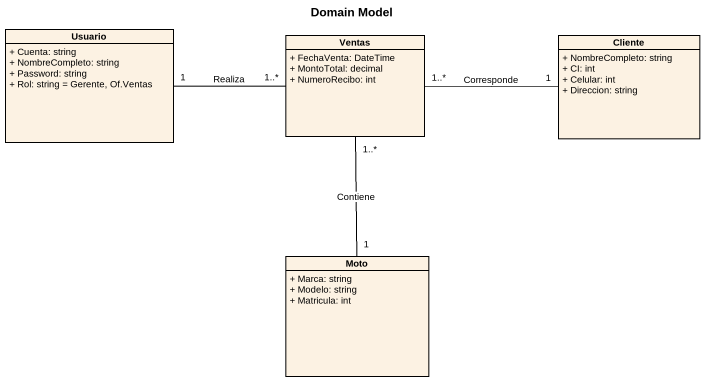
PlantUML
@startuml
title Domain Model
hide circle
hide empty members
skinparam classAttributeIconSize 0
class Usuario {
  + Cuenta: string
  + NombreCompleto: string
  + Password: string
  + Rol: string = Gerente, Of.Ventas
}
class Ventas {
  + FechaVenta: DateTime
  + MontoTotal: decimal
  + NumeroRecibo: int
}
class Cliente {
  + NombreCompleto: string
  + CI: int
  + Celular: int
  + Direccion: string
}
class Moto {
  + Marca: string
  + Modelo: string
  + Matricula: int
}
Usuario "1" -right- "1..*" Ventas : Realiza
Ventas "1..*" -right- "1" Cliente : Corresponde
Ventas "1..*" -- "1" Moto : Contiene
@enduml
